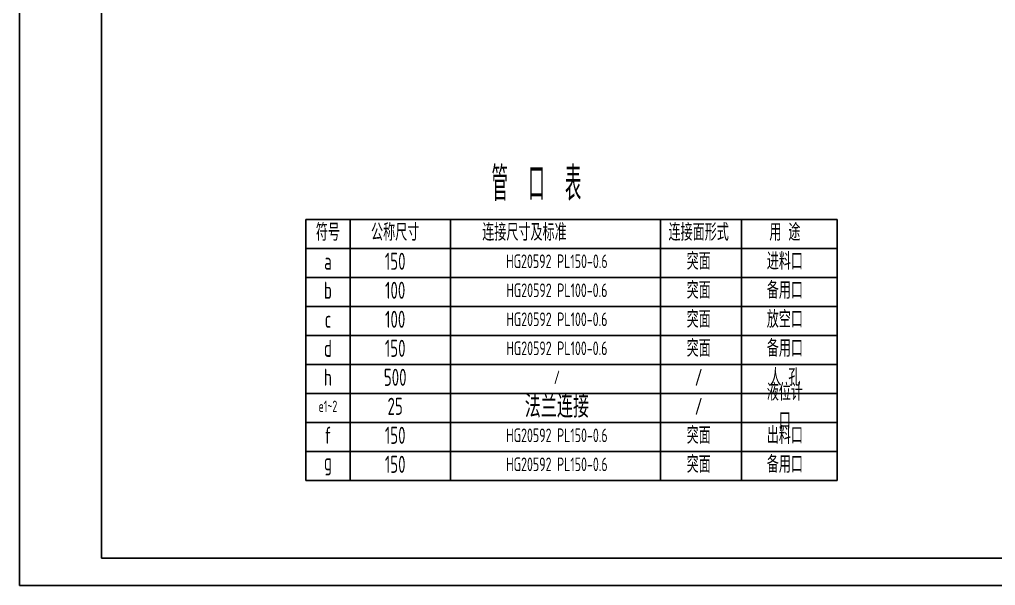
# Model space of a CAD drawing. Extents: x 7901 to 22157, y 9078 to 19158.
# Drawn here: x 7901 to 16484, y 9078 to 14053 of the extents above; entities that cross this region are included whole.
import ezdxf

# ---------------------------------------------------------------- set-up
doc = ezdxf.new("R2010")
doc.units = 0
doc.layers.get('0').update_dxf_attribs({"linetype": 'CONTINUOUS'})
doc.layers.add('8', color=7, linetype='CONTINUOUS')
doc.styles.add('HZ', font='txt.shx', dxfattribs={"width": 0.667, "bigfont": 'hztxt.shx'})
doc.styles.get("Standard").update_dxf_attribs({"font": 'isocp.shx', "width": 0.707, "bigfont": 'hztxt.shx'})

msp = doc.modelspace()

# ---------------------------------------------------------------- linework, layer by layer
for p, q in [((10418.424, 12296.483), (15090.926, 12296.483)), ((10418.424, 10001.483), (10418.424, 12296.483)), ((10808.277, 12296.483), (10808.277, 10001.483)), ((11691.738, 12296.483), (11691.738, 10001.483)), ((13537.11, 12296.483), (13537.11, 10001.483)), ((14248.788, 12296.483), (14248.788, 10001.483)), ((15090.926, 12296.483), (15090.926, 10001.483)), ((10418.424, 12041.483), (15090.926, 12041.483)), ((10418.424, 11786.483), (15090.926, 11786.483)), ((10418.424, 11531.483), (15090.926, 11531.483)), ((10418.424, 11276.483), (15090.926, 11276.483)), ((10418.424, 11021.483), (15090.926, 11021.483)), ((10418.424, 10766.483), (15090.926, 10766.483)), ((10418.424, 10511.483), (15090.926, 10511.483)), ((10418.424, 10256.483), (15090.926, 10256.483)), ((10418.424, 10256.483), (15090.926, 10256.483)), ((10418.424, 10001.483), (15090.926, 10001.483))]:
    msp.add_line(p, q)
at = {"layer": '8'}
for p, q in [((7901.394, 9077.897), (7901.394, 19157.897)), ((8621.394, 9317.897), (8621.394, 18917.897)), ((21917.394, 9317.897), (8621.394, 9317.897)), ((22157.394, 9077.897), (7901.394, 9077.897))]:
    msp.add_line(p, q, dxfattribs=at)

# ---------------------------------------------------------------- texts
at = {"insert": (12446.782, 12608.98), "char_height": 300, "width": 1180.6673, "attachment_point": 5, "style": 'HZ'}
msp.add_mtext('{\\Ftxt,gbcbig|c134;管 口 表}', dxfattribs=at)
at = {"attachment_point": 5}
for s, insert, char_height, width in [('符号', (10613.35, 12182.872), 150, 389.85265), ('公称尺寸', (11204.813, 12182.872), 150, 699.24812), ('连接尺寸及标准', (12341.818, 12182.872), 150, 1025.19478), ('连接面形式', (13873.489, 12182.872), 150, 663.34841), ('用 途', (14631.768, 12182.872), 150, 814.29107), ('突面', (13873.489, 11927.872), 150, 389.85265), ('进料口', (14631.768, 11927.872), 150, 389.85265), ('a', (10613.35, 11927.872), 150, 389.85265), ('150', (11204.813, 11927.872), 150, 731.02287), ('HG20592 PL150-0.6', (12626.949, 11927.872), 120, 2183.00097), ('突面', (13873.489, 11672.872), 150, 389.85265), ('备用口', (14631.768, 11672.872), 150, 389.85265), ('b', (10613.35, 11672.872), 150, 389.85265), ('100', (11204.813, 11672.872), 150, 389.85265), ('HG20592 PL100-0.6', (12626.949, 11672.872), 120, 2183.00097), ('突面', (13873.489, 11417.872), 150, 389.85265), ('放空口', (14631.768, 11417.872), 150, 389.85265), ('c', (10613.35, 11417.872), 150, 389.85265), ('100', (11204.813, 11417.872), 150, 389.85265), ('HG20592 PL100-0.6', (12626.949, 11417.872), 120, 2183.00097), ('突面', (13873.489, 11162.872), 150, 389.85265), ('备用口', (14631.768, 11162.872), 150, 389.85265), ('d', (10613.35, 11162.872), 150, 389.85265), ('150', (11204.813, 11162.872), 150, 389.85265), ('HG20592 PL100-0.6', (12626.949, 11162.872), 120, 2183.00097), ('人 孔', (14631.768, 10907.872), 150, 389.85265), ('h', (10613.35, 10907.872), 150, 389.85265), ('500', (11204.813, 10907.872), 150, 389.85265), ('/', (12626.949, 10907.872), 120, 2183.00097), ('/', (13873.489, 10907.872), 150, 389.85265), ('液位计口', (14631.768, 10652.872), 150, 389.85265), ('25', (11204.813, 10652.872), 150, 840.88984), ('法兰连接', (12626.949, 10652.872), 200, 2183.00097), ('/', (13873.489, 10652.872), 150, 389.85265), ('e1~2', (10613.35, 10652.872), 100, 389.85265), ('f', (10613.35, 10397.872), 150, 389.85265), ('150', (11204.813, 10397.872), 150, 389.85265), ('突面', (13873.489, 10397.872), 150, 389.85265), ('出料口', (14631.768, 10397.872), 150, 389.85265), ('HG20592 PL150-0.6', (12626.949, 10397.872), 120, 2183.00097), ('150', (11204.813, 10142.872), 150, 389.85265), ('突面', (13873.489, 10142.872), 150, 389.85265), ('备用口', (14631.768, 10142.872), 150, 389.85265), ('g', (10613.35, 10142.872), 150, 389.85265), ('HG20592 PL150-0.6', (12626.949, 10142.872), 120, 2183.00097)]:
    msp.add_mtext(s, dxfattribs=dict(at, insert=insert, char_height=char_height, width=width))

doc.saveas('drawing.dxf')
